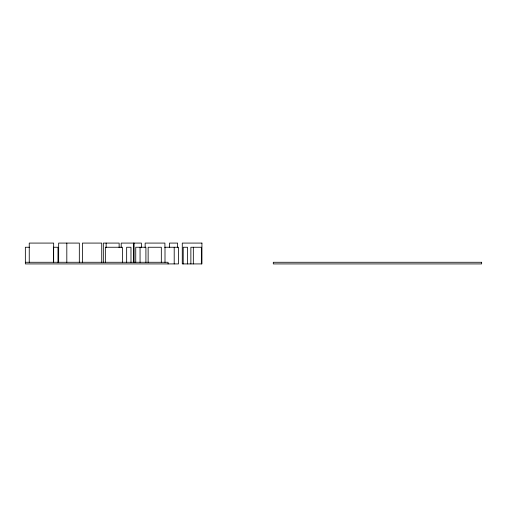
<?xml version="1.0" encoding="UTF-8"?>
<svg xmlns="http://www.w3.org/2000/svg" width="507" height="507" viewBox="0 0 507 507"><rect width="100%" height="100%" fill="white"/><g stroke="black" fill="none" stroke-linecap="round" stroke-linejoin="round"><path stroke-width="0.76" d="M29.577 247.251L25.35 247.251L25.35 263.919L178.521 263.919L178.521 247.251L165.003 247.251L165.003 262.404M53.292 247.251L57.988 247.251L57.988 262.404M201.368 247.251L201.368 263.919L201.406 247.251L190.873 247.251L190.873 263.919M25.35 262.277L168.083 262.277L168.083 263.919M193.332 247.251L193.332 263.919M187.52 263.919L187.52 247.251L183.204 247.251L183.204 263.919M177.621 247.714L177.621 243.081L169.515 243.081L169.515 247.714M174.205 247.251L174.205 263.919M164.914 247.714L164.914 243.081L145.154 243.081L145.154 247.714M161.327 262.404L161.327 247.251L148.133 247.251L148.133 262.404M145.908 262.404L145.908 247.251L135.743 247.251L135.743 262.404M141.402 247.714L141.402 243.081L121.192 243.081L121.192 247.714M140.059 247.251L140.059 262.404M134.095 243.081L134.095 262.373M133.449 243.081L133.449 262.373M130.977 262.404L130.977 247.251L126.661 247.251L126.661 262.404M122.383 262.404L122.383 247.251L105.348 247.251L105.348 262.404M119.139 247.714L119.139 243.081L103.333 243.081L103.333 262.373M106.134 243.081L106.134 247.714M101.73 262.373L101.73 243.081L82.419 243.081L82.419 262.373M79.32 262.373L79.32 243.081L58.66 243.081L58.66 262.373M66.816 243.081L66.816 262.373M53.66 262.373L53.66 243.081L29.248 243.081L29.248 262.373M53.584 247.251L53.584 262.404M201.932 243.081L182.273 243.081L182.273 263.919L201.932 263.919L201.932 243.081M481.65 262.277L273.298 262.277L273.298 263.919L481.65 263.919L481.65 262.277"/></g></svg>
